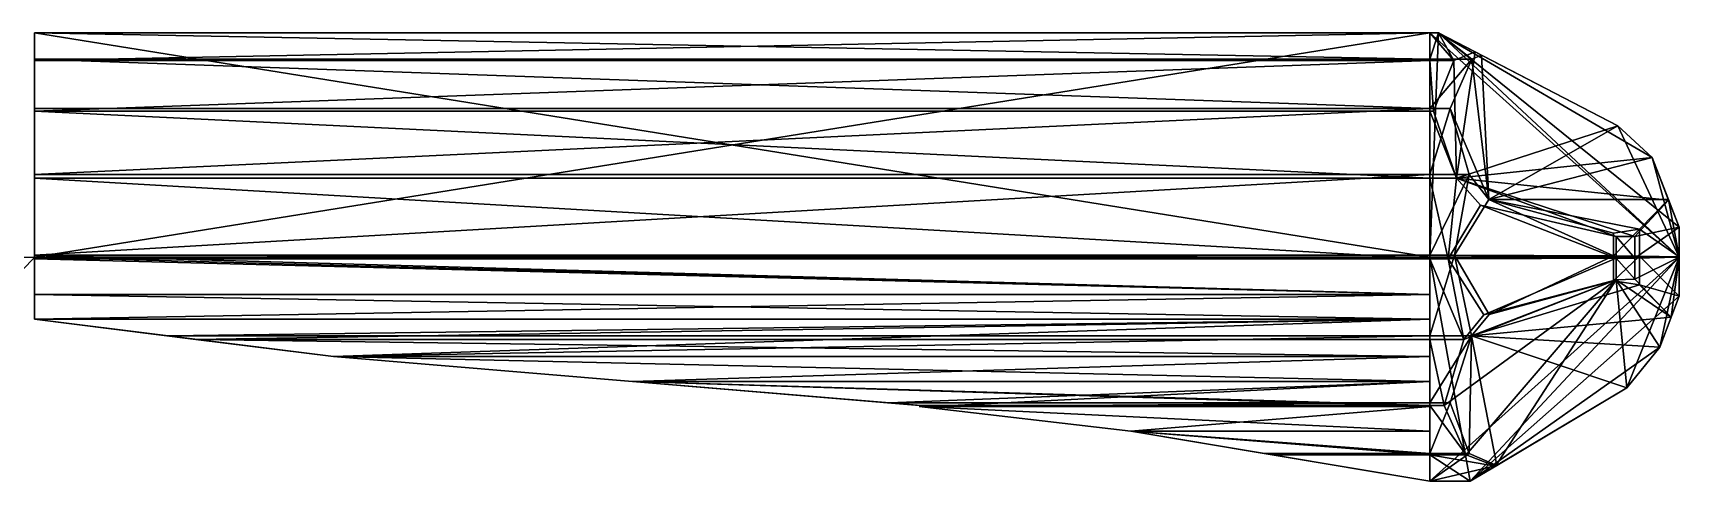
# Model space of a CAD drawing. Extents: x -29 to 1552, y 192 to 368.
# Drawn here: x 1024 to 1552, y 208 to 352 of the extents above; entities that cross this region are included whole.
import ezdxf

# ---------------------------------------------------------------- set-up
doc = ezdxf.new("R2010")
doc.units = 0

msp = doc.modelspace()

# ---------------------------------------------------------------- meshes
at = {"layer": 'OBJECT000', "color": 50}
mesh = msp.add_polyface(dxfattribs=at)
corners = [(1552, 280.103973, -3404), (1552, 280, -3416), (1552, 267.427246, -3415.890869), (1552, 267.427246, -3404), (1472, 254.626022, -3352.416504), (1485.406372, 254.626022, -3352.416504), (1478.544556, 233.113571, -3368.259766), (1472, 233.113571, -3368.259766), (1484.62915, 216.866425, -3389.533691), (1472, 216.866425, -3389.533691), (1472, 280.62381, -3344), (1479.929321, 280.62381, -3344), (1491.063477, 261.53595, -3350.18042), (1484.9729, 208, -3415.374023), (1472, 208, -3415.374023), (1493.449341, 213.060654, -3400.626465), (1472, 280, -3416), (1539.298462, 280.307556, -3380.50293), (1530.928711, 280.378571, -3372.30542), (1535.243164, 238, -3415.635254), (1545.786255, 251, -3415.748291), (1530.928223, 272.343018, -3372.305176), (1539.298828, 271.060303, -3380.503418), (1549.444824, 260.672729, -3399.273193), (1545.786255, 251, -3405.922119), (1535.243164, 238, -3410.212158)]
mesh.append_faces([[corners[k] for k in face] for face in [(1, 3, 0), (5, 7, 4), (9, 6, 8), (11, 4, 10), (14, 15, 13), (1, 10, 16), (13, 16, 14), (5, 8, 6), (12, 18, 21), (13, 25, 19), (19, 24, 20), (2, 23, 3), (21, 17, 22), (3, 17, 0), (10, 14, 16)]], dxfattribs={"vtx0": -1})
mesh.append_faces([[corners[k] for k in face] for face in [(11, 5, 4), (14, 8, 15), (1, 17, 18), (1, 18, 11), (1, 11, 10), (13, 20, 2), (13, 2, 1), (13, 1, 16), (5, 21, 22), (5, 22, 23), (5, 23, 24), (5, 24, 25), (5, 25, 15), (5, 15, 8), (2, 24, 23), (3, 22, 17), (10, 7, 9), (10, 9, 14)]], dxfattribs={"vtx0": -1, "vtx2": -1})
mesh.append_faces([[corners[k] for k in face] for face in [(1, 2, 3), (5, 6, 7), (9, 7, 6), (11, 12, 5), (14, 9, 8), (1, 0, 17), (13, 19, 20), (5, 12, 21), (12, 11, 18), (13, 15, 25), (19, 25, 24), (2, 20, 24), (21, 18, 17), (3, 23, 22), (10, 4, 7)]], dxfattribs={"vtx2": -1})
at = {"layer": 'OBJECT001', "color": 50}
mesh = msp.add_polyface(dxfattribs=at)
corners = [(1552, 280, -3416), (1552, 279.894867, -3428), (1552, 267.428619, -3428), (1552, 267.428619, -3415.890869), (1472, 232.281738, -3462.905762), (1476.61377, 232.281738, -3462.905762), (1482.852539, 253.529633, -3479.134033), (1472, 253.529633, -3479.134033), (1472, 216.415787, -3441.361816), (1483.664795, 216.415787, -3441.361816), (1489.286987, 261.413879, -3481.839355), (1477.870239, 279.369202, -3488), (1472, 279.369202, -3488), (1472, 208, -3415.374268), (1484.9729, 208, -3415.374268), (1493.026978, 212.806351, -3430.215332), (1531.81665, 279.624237, -3458.891113), (1537.791504, 279.664581, -3454.285645), (1472, 280, -3416), (1545.784668, 251, -3415.747803), (1535.243164, 238, -3415.634766), (1537.791382, 272.904602, -3454.285889), (1531.817871, 272.70047, -3458.890381), (1535.243164, 238, -3421.428467), (1545.784668, 251, -3425.945313), (1549.459229, 260.713074, -3432.700439)]
mesh.append_faces([[corners[k] for k in face] for face in [(1, 3, 0), (5, 7, 4), (4, 9, 5), (6, 12, 7), (8, 15, 9), (11, 18, 12), (0, 13, 18), (22, 25, 21), (10, 16, 11), (15, 20, 23), (23, 19, 24), (2, 19, 3), (21, 16, 22), (1, 25, 2), (8, 18, 13)]], dxfattribs={"vtx0": -1})
mesh.append_faces([[corners[k] for k in face] for face in [(6, 11, 12), (8, 14, 15), (11, 17, 1), (11, 1, 0), (11, 0, 18), (0, 19, 20), (0, 20, 14), (0, 14, 13), (22, 6, 5), (22, 5, 9), (22, 9, 15), (22, 15, 23), (22, 23, 24), (22, 24, 25), (2, 24, 19), (1, 21, 25), (8, 7, 12), (8, 12, 18)]], dxfattribs={"vtx0": -1, "vtx2": -1})
mesh.append_faces([[corners[k] for k in face] for face in [(1, 2, 3), (5, 6, 7), (4, 8, 9), (6, 10, 11), (8, 13, 14), (11, 16, 17), (0, 3, 19), (22, 10, 6), (10, 22, 16), (15, 14, 20), (23, 20, 19), (2, 25, 24), (21, 17, 16), (1, 17, 21), (8, 4, 7)]], dxfattribs={"vtx2": -1})
at = {"layer": 'OBJECT002', "color": 50}
mesh = msp.add_polyface(dxfattribs=at)
corners = [(1552, 279.895355, -3428), (1552, 280, -3416), (1552, 289.599915, -3416.083984), (1552, 289.599915, -3428), (1472, 305.36618, -3479.585693), (1480.526978, 305.366089, -3479.585693), (1473.154907, 326.891846, -3463.73291), (1472, 326.891846, -3463.73291), (1479.680542, 343.129608, -3442.471924), (1472, 343.129608, -3442.471924), (1472, 279.371185, -3488), (1477.876099, 279.371246, -3488), (1488.216187, 296.614349, -3482.418213), (1486.55957, 345.896881, -3434.410156), (1474.777222, 352, -3416.629883), (1472, 352, -3416.629883), (1537.792114, 279.665985, -3454.283936), (1531.812744, 279.625702, -3458.893066), (1472, 280, -3416), (1532.349365, 322.177582, -3416.369141), (1543.351318, 312, -3416.280029), (1531.813354, 286.586151, -3458.892578), (1537.792236, 286.593292, -3454.283691), (1548.637451, 298.30896, -3434.220703), (1543.351318, 312, -3424.597412), (1532.349243, 322.177673, -3422.886963)]
mesh.append_faces([[corners[k] for k in face] for face in [(1, 3, 0), (5, 7, 4), (6, 9, 7), (11, 4, 10), (8, 15, 9), (0, 18, 1), (14, 18, 15), (5, 8, 6), (12, 17, 21), (13, 19, 14), (24, 19, 25), (2, 23, 3), (21, 16, 22), (3, 16, 0), (10, 15, 18)]], dxfattribs={"vtx0": -1})
mesh.append_faces([[corners[k] for k in face] for face in [(11, 5, 4), (8, 14, 15), (0, 17, 11), (0, 11, 10), (0, 10, 18), (14, 20, 2), (14, 2, 1), (14, 1, 18), (5, 21, 22), (5, 22, 23), (5, 23, 24), (5, 24, 25), (5, 25, 13), (5, 13, 8), (2, 24, 23), (3, 22, 16), (10, 7, 9), (10, 9, 15)]], dxfattribs={"vtx0": -1, "vtx2": -1})
mesh.append_faces([[corners[k] for k in face] for face in [(1, 2, 3), (5, 6, 7), (6, 8, 9), (11, 12, 5), (8, 13, 14), (0, 16, 17), (14, 19, 20), (5, 12, 21), (12, 11, 17), (13, 25, 19), (24, 20, 19), (2, 20, 24), (21, 17, 16), (3, 23, 22), (10, 4, 7)]], dxfattribs={"vtx2": -1})
at = {"layer": 'OBJECT003', "color": 50}
mesh = msp.add_polyface(dxfattribs=at)
corners = [(1552, 280, -3416), (1552, 280.104034, -3404), (1552, 289.601349, -3404), (1552, 289.601349, -3416.08374), (1472, 327.716248, -3369.094727), (1478.55896, 327.716248, -3369.094727), (1484.638184, 306.467712, -3352.866455), (1472, 306.467712, -3352.866455), (1472, 343.587219, -3390.645508), (1485.430786, 343.587219, -3390.645508), (1490.973999, 298.498596, -3350.131348), (1479.932129, 280.624237, -3344), (1472, 280.624237, -3344), (1472, 352, -3416.627441), (1474.781982, 352, -3416.627441), (1488.60144, 344.840942, -3394.519043), (1472, 280, -3416), (1530.918945, 280.378876, -3372.301025), (1539.300049, 280.307739, -3380.505127), (1543.351318, 312, -3416.279053), (1532.338257, 322.185333, -3416.36792), (1530.926392, 287.664703, -3372.303955), (1532.338135, 322.185364, -3408), (1543.351318, 312, -3406.907959), (1548.583618, 298.450073, -3397.679688), (1539.300293, 288.947296, -3380.505615)]
mesh.append_faces([[corners[k] for k in face] for face in [(1, 3, 0), (5, 7, 4), (9, 4, 8), (6, 12, 7), (14, 8, 13), (0, 18, 1), (0, 13, 16), (10, 25, 21), (10, 17, 11), (15, 20, 22), (22, 19, 23), (2, 19, 3), (25, 17, 21), (1, 24, 2), (8, 16, 13)]], dxfattribs={"vtx0": -1})
mesh.append_faces([[corners[k] for k in face] for face in [(6, 11, 12), (14, 9, 8), (0, 12, 11), (0, 11, 17), (0, 17, 18), (0, 19, 20), (0, 20, 14), (0, 14, 13), (10, 5, 9), (10, 9, 15), (10, 15, 22), (10, 22, 23), (10, 23, 24), (10, 24, 25), (2, 23, 19), (1, 25, 24), (8, 7, 12), (8, 12, 16)]], dxfattribs={"vtx0": -1, "vtx2": -1})
mesh.append_faces([[corners[k] for k in face] for face in [(1, 2, 3), (5, 6, 7), (9, 5, 4), (6, 10, 11), (14, 15, 9), (0, 16, 12), (0, 3, 19), (10, 6, 5), (10, 21, 17), (15, 14, 20), (22, 20, 19), (2, 24, 23), (25, 18, 17), (1, 18, 25), (8, 4, 7)]], dxfattribs={"vtx2": -1})
at = {"layer": 'OBJECT005', "color": 50}
mesh = msp.add_polyface(dxfattribs=at)
corners = [(1066.981201, 254.62735, -3352.414551), (1472, 254.62735, -3352.414551), (1472, 248, -3357.295654), (1120, 248, -3357.295654), (1024, 260, -3350.675781), (1472, 260, -3350.675781), (1024, 260, -3415.825928), (1120, 248, -3415.72168), (1472, 248, -3415.72168), (1472, 260, -3415.825928)]
mesh.append_faces([[corners[k] for k in face] for face in [(1, 3, 0), (0, 5, 1), (7, 9, 6), (8, 5, 9), (6, 5, 4), (7, 2, 8), (4, 7, 6)]], dxfattribs={"vtx0": -1})
mesh.append_faces([[corners[k] for k in face] for face in [(8, 1, 5), (4, 3, 7)]], dxfattribs={"vtx0": -1, "vtx2": -1})
mesh.append_faces([[corners[k] for k in face] for face in [(1, 2, 3), (0, 4, 5), (7, 8, 9), (8, 2, 1), (6, 9, 5), (7, 3, 2), (4, 0, 3)]], dxfattribs={"vtx2": -1})
at = {"layer": 'OBJECT006', "color": 50}
mesh = msp.add_polyface(dxfattribs=at)
corners = [(1472, 253.525864, -3479.133301), (1075.793091, 253.525864, -3479.133301), (1120, 248, -3474.912842), (1472, 248, -3474.912842), (1024, 260, -3481.35376), (1472, 260, -3481.35376), (1024, 260, -3415.826416), (1472, 260, -3415.826416), (1472, 248, -3415.722168), (1120, 248, -3415.722168)]
mesh.append_faces([[corners[k] for k in face] for face in [(1, 3, 0), (1, 5, 4), (7, 9, 6), (0, 7, 5), (4, 7, 6), (2, 8, 3), (1, 9, 2)]], dxfattribs={"vtx0": -1})
mesh.append_faces([[corners[k] for k in face] for face in [(0, 8, 7), (1, 6, 9)]], dxfattribs={"vtx0": -1, "vtx2": -1})
mesh.append_faces([[corners[k] for k in face] for face in [(1, 2, 3), (1, 0, 5), (7, 8, 9), (0, 3, 8), (4, 5, 7), (2, 9, 8), (1, 4, 6)]], dxfattribs={"vtx2": -1})
at = {"layer": 'OBJECT007', "color": 50}
mesh = msp.add_polyface(dxfattribs=at)
corners = [(1216, 240, -3468.802734), (1472, 240, -3468.802734), (1472, 248, -3474.912842), (1120, 248, -3474.912842), (1120, 248, -3415.722168), (1472, 248, -3415.722168), (1472, 240, -3415.652588), (1216, 240, -3415.652588)]
mesh.append_faces([[corners[k] for k in face] for face in [(1, 3, 0), (5, 7, 4), (1, 5, 2), (2, 4, 3), (0, 6, 1), (3, 7, 0)]], dxfattribs={"vtx0": -1})
mesh.append_faces([[corners[k] for k in face] for face in [(1, 2, 3), (5, 6, 7), (1, 6, 5), (2, 5, 4), (0, 7, 6), (3, 4, 7)]], dxfattribs={"vtx2": -1})
at = {"layer": 'OBJECT008', "color": 50}
mesh = msp.add_polyface(dxfattribs=at)
corners = [(1120, 248, -3357.297119), (1472, 248, -3357.297119), (1472, 240, -3363.188965), (1216, 240, -3363.188965), (1216, 240, -3415.651611), (1472, 240, -3415.651611), (1472, 248, -3415.721191), (1120, 248, -3415.721191)]
mesh.append_faces([[corners[k] for k in face] for face in [(1, 3, 0), (5, 7, 4), (5, 1, 6), (6, 0, 7), (4, 2, 5), (3, 7, 0)]], dxfattribs={"vtx0": -1})
mesh.append_faces([[corners[k] for k in face] for face in [(1, 2, 3), (5, 6, 7), (5, 2, 1), (6, 1, 0), (4, 3, 2), (3, 4, 7)]], dxfattribs={"vtx2": -1})
at = {"layer": 'OBJECT009', "color": 50}
mesh = msp.add_polyface(dxfattribs=at)
corners = [(1308.685913, 232.276184, -3462.900879), (1472, 232.276184, -3462.900879), (1472, 240, -3468.800293), (1216, 240, -3468.800293), (1312, 232, -3462.5271), (1472, 232, -3462.5271), (1216, 240, -3415.652588), (1472, 240, -3415.652588), (1472, 232, -3415.583008), (1312, 232, -3415.583008)]
mesh.append_faces([[corners[k] for k in face] for face in [(1, 3, 0), (0, 5, 1), (7, 9, 6), (1, 7, 2), (2, 6, 3), (4, 8, 5), (0, 9, 4)]], dxfattribs={"vtx0": -1})
mesh.append_faces([[corners[k] for k in face] for face in [(1, 8, 7), (0, 6, 9)]], dxfattribs={"vtx0": -1, "vtx2": -1})
mesh.append_faces([[corners[k] for k in face] for face in [(1, 2, 3), (0, 4, 5), (7, 8, 9), (1, 5, 8), (2, 7, 6), (4, 9, 8), (0, 3, 6)]], dxfattribs={"vtx2": -1})
at = {"layer": 'OBJECT010', "color": 50}
mesh = msp.add_polyface(dxfattribs=at)
corners = [(1472, 233.120605, -3368.25293), (1298.552856, 233.120605, -3368.25293), (1216, 240, -3363.186523), (1472, 240, -3363.186523), (1472, 232, -3369.720703), (1312, 232, -3369.720703), (1312, 232, -3415.58252), (1472, 232, -3415.58252), (1472, 240, -3415.6521), (1216, 240, -3415.6521)]
mesh.append_faces([[corners[k] for k in face] for face in [(1, 3, 0), (0, 5, 1), (7, 9, 6), (7, 3, 8), (8, 2, 9), (6, 4, 7), (1, 9, 2)]], dxfattribs={"vtx0": -1})
mesh.append_faces([[corners[k] for k in face] for face in [(7, 0, 3), (1, 6, 9)]], dxfattribs={"vtx0": -1, "vtx2": -1})
mesh.append_faces([[corners[k] for k in face] for face in [(1, 2, 3), (0, 4, 5), (7, 8, 9), (7, 4, 0), (8, 3, 2), (6, 5, 4), (1, 5, 6)]], dxfattribs={"vtx2": -1})
at = {"layer": 'OBJECT011', "color": 50}
mesh = msp.add_polyface(dxfattribs=at)
corners = [(1376, 224, -3451.661133), (1472, 224, -3451.661133), (1472, 232, -3462.523682), (1308, 232, -3462.523682), (1308, 232, -3415.583008), (1472, 232, -3415.583008), (1472, 224, -3415.513428), (1376, 224, -3415.513428)]
mesh.append_faces([[corners[k] for k in face] for face in [(1, 3, 0), (5, 7, 4), (1, 5, 2), (2, 4, 3), (0, 6, 1), (3, 7, 0)]], dxfattribs={"vtx0": -1})
mesh.append_faces([[corners[k] for k in face] for face in [(1, 2, 3), (5, 6, 7), (1, 6, 5), (2, 5, 4), (0, 7, 6), (3, 4, 7)]], dxfattribs={"vtx2": -1})
at = {"layer": 'OBJECT012', "color": 50}
mesh = msp.add_polyface(dxfattribs=at)
corners = [(1472, 232, -3369.719238), (1472, 224, -3380.193848), (1376, 224, -3380.193848), (1308, 232, -3369.719238), (1376, 224, -3415.512695), (1472, 224, -3415.512695), (1472, 232, -3415.582275), (1308, 232, -3415.582275)]
mesh.append_faces([[corners[k] for k in face] for face in [(1, 3, 0), (5, 7, 4), (5, 0, 6), (6, 3, 7), (4, 1, 5), (2, 7, 3)]], dxfattribs={"vtx0": -1})
mesh.append_faces([[corners[k] for k in face] for face in [(1, 2, 3), (5, 6, 7), (5, 1, 0), (6, 0, 3), (4, 2, 1), (2, 4, 7)]], dxfattribs={"vtx2": -1})
at = {"layer": 'OBJECT013', "color": 50}
mesh = msp.add_polyface(dxfattribs=at)
corners = [(1421.476563, 216.420593, -3441.371094), (1472, 216.420593, -3441.371094), (1472, 224, -3451.662354), (1376, 224, -3451.662354), (1472, 208, -3415.374268), (1376, 224, -3415.513428), (1472, 224, -3415.513428)]
mesh.append_faces([[corners[k] for k in face] for face in [(0, 4, 1), (5, 6, 4)]])
mesh.append_faces([[corners[k] for k in face] for face in [(1, 3, 0), (1, 6, 2), (2, 5, 3), (0, 5, 4)]], dxfattribs={"vtx0": -1})
mesh.append_faces([[corners[k] for k in face] for face in [(1, 2, 3), (1, 4, 6), (2, 6, 5), (0, 3, 5)]], dxfattribs={"vtx2": -1})
at = {"layer": 'OBJECT014', "color": 50}
mesh = msp.add_polyface(dxfattribs=at)
corners = [(1472, 224, -3380.194824), (1472, 216.864685, -3389.537109), (1418.812012, 216.864685, -3389.537109), (1376, 224, -3380.194824), (1472, 208, -3415.373779), (1472, 224, -3415.512695), (1376, 224, -3415.512695)]
mesh.append_faces([[corners[k] for k in face] for face in [(2, 1, 4), (5, 6, 4)]])
mesh.append_faces([[corners[k] for k in face] for face in [(1, 3, 0), (4, 0, 5), (5, 3, 6), (2, 6, 3)]], dxfattribs={"vtx0": -1})
mesh.append_faces([[corners[k] for k in face] for face in [(1, 2, 3), (4, 1, 0), (5, 0, 3), (2, 4, 6)]], dxfattribs={"vtx2": -1})
at = {"layer": 'OBJECT015', "color": 50}
mesh = msp.add_polyface(dxfattribs=at)
corners = [(1024, 280, -3416), (1024, 279.368896, -3488), (1024, 305.369873, -3479.583008), (1024, 326.892059, -3463.73291), (1024, 343.128998, -3442.473633), (1024, 352, -3416.629883), (1472, 326.89325, -3463.730957), (1472, 305.365295, -3479.585205), (1472, 343.12973, -3442.471436), (1472, 279.371185, -3488), (1472, 352, -3416.629883), (1472, 280, -3416)]
mesh.append_faces([[corners[k] for k in face] for face in [(1, 5, 0), (3, 7, 6), (3, 8, 4), (2, 9, 7), (4, 10, 5), (1, 11, 9), (0, 10, 11), (8, 11, 10)]], dxfattribs={"vtx0": -1})
mesh.append_faces([[corners[k] for k in face] for face in [(1, 3, 4), (1, 4, 5), (8, 7, 9), (8, 9, 11)]], dxfattribs={"vtx0": -1, "vtx2": -1})
mesh.append_faces([[corners[k] for k in face] for face in [(1, 2, 3), (3, 2, 7), (3, 6, 8), (2, 1, 9), (4, 8, 10), (1, 0, 11), (0, 5, 10), (8, 6, 7)]], dxfattribs={"vtx2": -1})
at = {"layer": 'OBJECT016', "color": 50}
mesh = msp.add_polyface(dxfattribs=at)
corners = [(1024, 352, -3416.627686), (1024, 343.586395, -3390.644531), (1024, 327.715057, -3369.094482), (1024, 306.463196, -3352.86377), (1024, 280.624237, -3344), (1024, 280, -3416), (1472, 306.461304, -3352.863037), (1472, 327.716583, -3369.096436), (1472, 343.586823, -3390.645996), (1472, 280.624237, -3344), (1472, 352, -3416.627686), (1472, 280, -3416)]
mesh.append_faces([[corners[k] for k in face] for face in [(1, 5, 0), (3, 7, 6), (1, 7, 2), (4, 6, 9), (0, 8, 1), (5, 9, 11), (0, 11, 10), (9, 10, 11)]], dxfattribs={"vtx0": -1})
mesh.append_faces([[corners[k] for k in face] for face in [(1, 3, 4), (1, 4, 5), (9, 7, 8), (9, 8, 10)]], dxfattribs={"vtx0": -1, "vtx2": -1})
mesh.append_faces([[corners[k] for k in face] for face in [(1, 2, 3), (3, 2, 7), (1, 8, 7), (4, 3, 6), (0, 10, 8), (5, 4, 9), (0, 5, 11), (9, 6, 7)]], dxfattribs={"vtx2": -1})
at = {"layer": 'OBJECT017', "color": 50}
mesh = msp.add_polyface(dxfattribs=at)
corners = [(1024, 280, -3416), (1024, 280.625763, -3344), (1024, 268, -3348.08667), (1024, 268, -3415.895508), (1472, 280.622406, -3344), (1472, 268, -3348.086426), (1472, 280, -3416), (1472, 268, -3415.895508)]
mesh.append_faces([[corners[k] for k in face] for face in [(1, 3, 0), (1, 5, 2), (0, 4, 1), (0, 7, 6), (4, 7, 5), (3, 5, 7)]], dxfattribs={"vtx0": -1})
mesh.append_faces([[corners[k] for k in face] for face in [(1, 2, 3), (1, 4, 5), (0, 6, 4), (0, 3, 7), (4, 6, 7), (3, 2, 5)]], dxfattribs={"vtx2": -1})
at = {"layer": 'OBJECT018', "color": 50}
mesh = msp.add_polyface(dxfattribs=at)
corners = [(1024, 268, -3484.101074), (1024, 279.370239, -3488), (1024, 280, -3416), (1024, 268, -3415.895996), (1472, 279.370575, -3488), (1472, 268, -3484.100098), (1472, 280, -3416), (1472, 268, -3415.89624)]
mesh.append_faces([[corners[k] for k in face] for face in [(1, 3, 0), (1, 5, 4), (1, 6, 2), (2, 7, 3), (4, 7, 6), (0, 7, 5)]], dxfattribs={"vtx0": -1})
mesh.append_faces([[corners[k] for k in face] for face in [(1, 2, 3), (1, 0, 5), (1, 4, 6), (2, 6, 7), (4, 5, 7), (0, 3, 7)]], dxfattribs={"vtx2": -1})
at = {"layer": 'OBJECT019', "color": 50}
mesh = msp.add_polyface(dxfattribs=at)
corners = [(1024, 268, -3348.087158), (1024, 260, -3350.67749), (1024, 260, -3415.825928), (1024, 268, -3415.895508), (1472, 268, -3348.085449), (1472, 260, -3350.675781), (1472, 260, -3415.825684), (1472, 268, -3415.895264)]
mesh.append_faces([[corners[k] for k in face] for face in [(1, 3, 0), (0, 5, 1), (2, 7, 3), (6, 4, 7), (3, 4, 0), (2, 5, 6)]], dxfattribs={"vtx0": -1})
mesh.append_faces([[corners[k] for k in face] for face in [(1, 2, 3), (0, 4, 5), (2, 6, 7), (6, 5, 4), (3, 7, 4), (2, 1, 5)]], dxfattribs={"vtx2": -1})
at = {"layer": 'OBJECT020', "color": 50}
mesh = msp.add_polyface(dxfattribs=at)
corners = [(1024, 260, -3481.355469), (1024, 268, -3484.100342), (1024, 268, -3415.895752), (1024, 260, -3415.826172), (1472, 260, -3481.356201), (1472, 268, -3484.101074), (1472, 268, -3415.895752), (1472, 260, -3415.826172)]
mesh.append_faces([[corners[k] for k in face] for face in [(1, 3, 0), (0, 5, 1), (2, 7, 3), (4, 6, 5), (1, 6, 2), (0, 7, 4)]], dxfattribs={"vtx0": -1})
mesh.append_faces([[corners[k] for k in face] for face in [(1, 2, 3), (0, 4, 5), (2, 6, 7), (4, 7, 6), (1, 5, 6), (0, 3, 7)]], dxfattribs={"vtx2": -1})
at = {"layer": 'OBJECT064', "color": 50}
mesh = msp.add_polyface(dxfattribs=at)
corners = [(830.713928, 268, -3331.885254), (766.951294, 280, -3328), (798.923096, 280, -3328), (853.3078, 268, -3331.885254), (1024, 279.857849, -3344.069092), (1012.401123, 268, -3343.243408)]
mesh.append_faces([[corners[k] for k in face] for face in [(1, 4, 2), (0, 3, 5)]])
mesh.append_faces([[corners[k] for k in face] for face in [(1, 3, 0), (1, 5, 4), (2, 5, 3)]], dxfattribs={"vtx0": -1})
mesh.append_faces([[corners[k] for k in face] for face in [(1, 2, 3), (1, 0, 5), (2, 4, 5)]], dxfattribs={"vtx2": -1})

doc.saveas('drawing.dxf')
